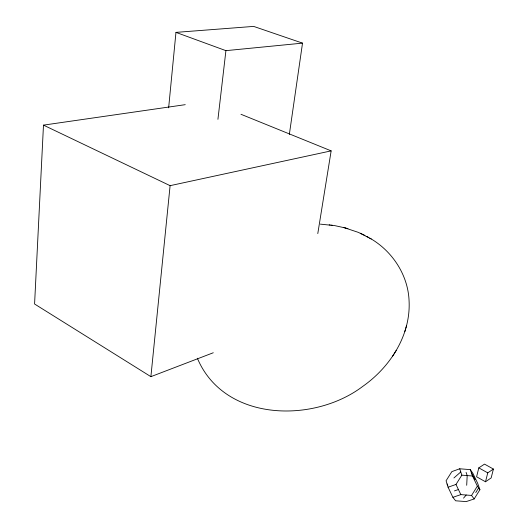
<?xml version="1.0" encoding="UTF-8"?>
<svg xmlns="http://www.w3.org/2000/svg" width="528" height="528" viewBox="0 0 528 528"><rect width="100%" height="100%" fill="white"/><g stroke="black" fill="none" stroke-linecap="round" stroke-linejoin="round"><path stroke-width="0.79" d="M185.249 104.669L43.481 125.129L34.577 304.003L150.889 376.662L213.279 352.757M466.699 485.285L467.188 475.576L466.092 472.382M168.643 107.837L175.963 32.38L253.651 26.4L302.524 43.131L289.344 134.383M150.889 376.662L170.102 185.665L43.481 125.129M217.932 119.321L225.918 50.655L175.963 32.38M317.79 233.594L331.148 150.869L240.973 114.279M197.36 358.215C224.123 421.945 313.645 423.581 362.71 386.423C390.08 367.224 410.837 335.287 409.081 300.96C408.131 274.89 392.106 250.714 369.587 238.016M478.81 467.867L476.593 476.764L485.496 481.78L491.152 477.926L493.423 469.055L484.513 464.119L478.81 467.867L487.76 472.857L493.423 469.055M485.496 481.78L487.76 472.857M404.811 331.624L405.524 329.201M405.841 328.112L406.553 325.697M475.761 492.558L478.652 487.925M474.157 498.953L479.919 489.707L477.649 483.259L472.877 473.312L470.296 469.636L459.716 468.778L451.862 471.616L446.074 480.757L448.074 487.212L452.892 497.317L455.631 500.795L466.191 501.6L474.157 498.953L471.557 495.442L460.845 494.617L452.892 497.317M471.557 495.442L477.371 486.13L472.514 476.005L470.296 469.636M448.074 487.212L455.987 484.447L461.842 475.154L459.716 468.778M392.542 356.288L394.04 353.938M394.693 352.882L396.205 350.506M463.538 498.135L466.204 495.026M453.908 477.972L460.772 471.953M454.436 490.901L458.416 489.529M170.102 185.665L331.148 150.869M225.918 50.655L302.524 43.131M320.351 224.129L334.91 225.654L345.589 228.017M461.842 475.154L472.514 476.005M331.346 225.126L332.581 225.298M329.195 224.842L330.211 224.987M343.603 227.469L358.512 232.432L371.257 238.979M345.774 228.07L347.945 228.664M364.98 235.448L360.314 233.224M366.67 236.339L368.227 237.237M477.371 486.13L479.919 489.707M447.071 483.971L447.823 485.331M471.398 472.804L475.101 479.662M455.987 484.447L460.845 494.617"/></g></svg>
